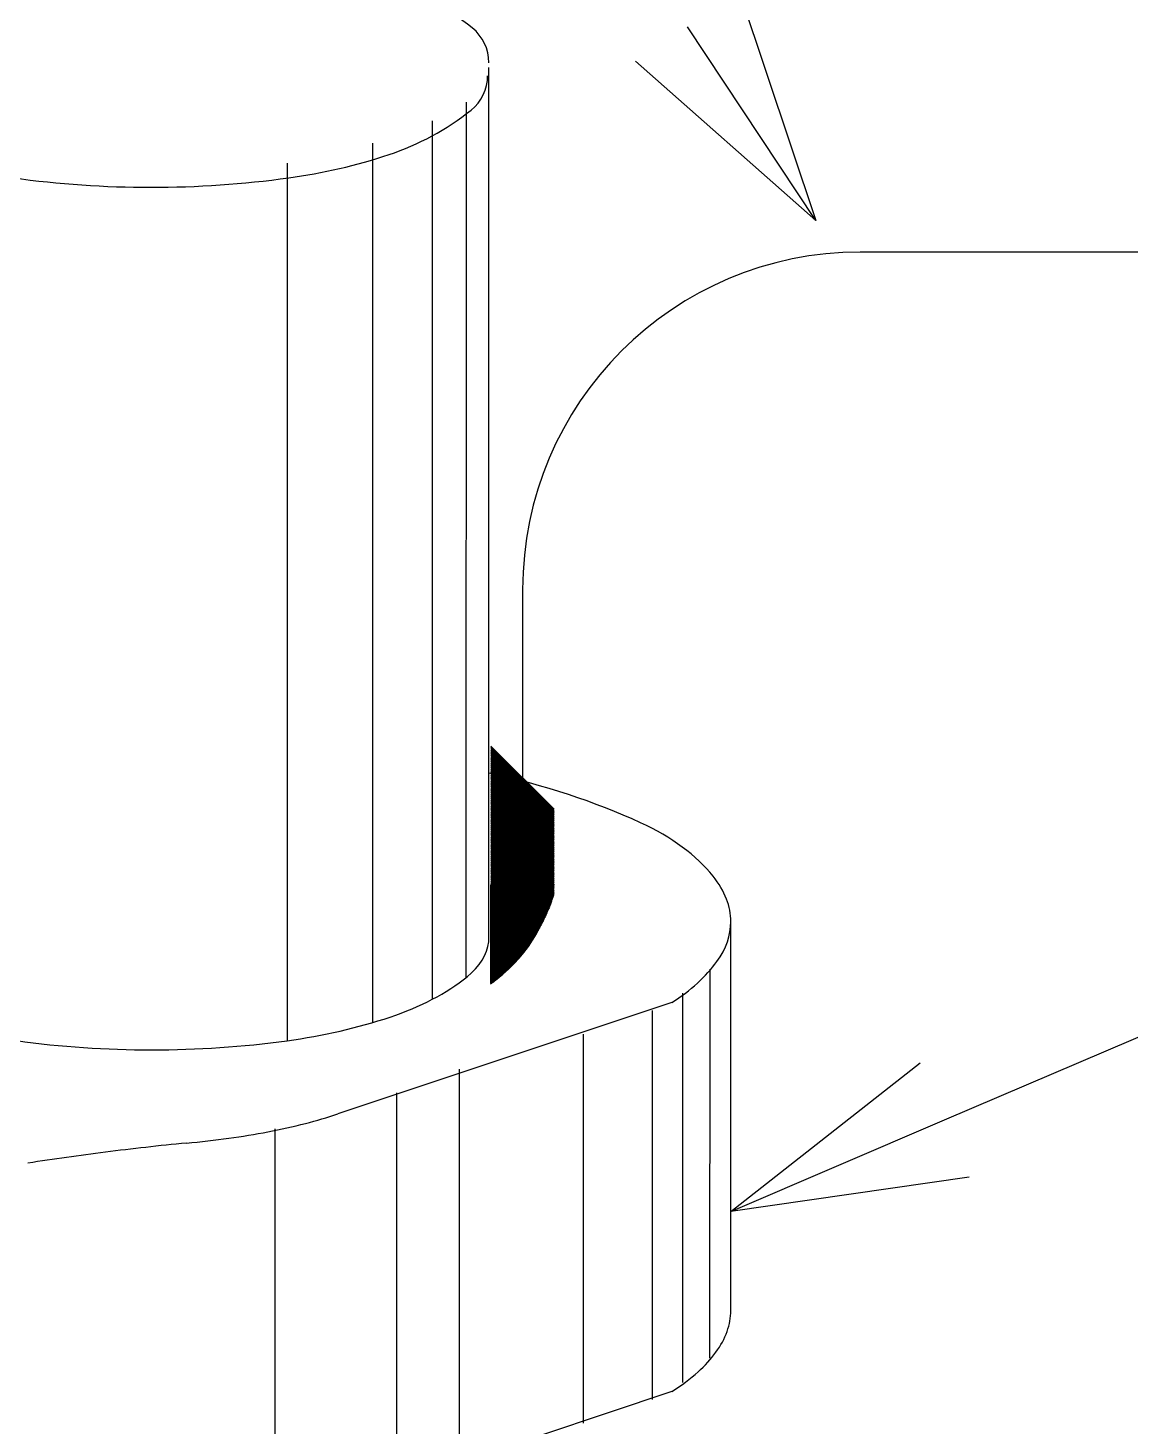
# Model space of a CAD drawing. Extents: x 877.3 to 905.5, y -378.9 to -356.4.
# Drawn here: x 888.6976 to 889.0294, y -366.2817 to -365.8608 of the extents above; entities that cross this region are included whole.
import ezdxf

# ---------------------------------------------------------------- set-up
doc = ezdxf.new("R2010")
doc.units = 0
doc.header["$LTSCALE"] = 0.01
doc.layers.get('0').update_dxf_attribs({"linetype": 'CONTINUOUS'})

msp = doc.modelspace()

# ---------------------------------------------------------------- linework, layer by layer
at = {"color": 7, "linetype": 'ByBlock'}
for p, q in [((888.9118284464706, -365.8500583774501, -0.06669441102596485), (888.9348161603227, -365.9187851493598, -0.06669441102596485)), ((888.9348161603227, -365.9187851493598, -0.06669441102596485), (888.8961866384428, -365.8604091265479, -0.06669441102596485)), ((888.9348161603227, -365.9187851493598, -0.06669441102596485), (888.8805448304149, -365.8707598756458, -0.06669441102596485)), ((888.909237909319, -366.2171342977217), (888.9662041324368, -366.1723386105526)), ((888.909237909319, -366.2171342977217), (888.9735870408357, -366.1895809082196)), ((888.9809699492345, -366.2068232058867), (888.909237909319, -366.2171342977217))]:
    msp.add_line(p, q, dxfattribs=at)
at = {"color": 7}
for p, q in [((888.8363351285739, -366.1359113537533, 0.01567073048235756), (888.8364015676589, -365.872691023123, 0.387920503317055)), ((888.8295467940309, -366.1466934262735, 0.01577518237037645), (888.8296133321296, -365.8830806720712, 0.3885799264268475)), ((888.8193861596369, -366.1532268990654, 0.01563550267737668), (888.8194529086479, -365.8887786057453, 0.3896218769282969)), ((888.8014303244045, -366.1602207456053, 0.01769231025101914), (888.8014971405169, -365.8955066290678, 0.3920546153269528)), ((888.7757317888415, -366.1656955298099, 0.01841713746895457), (888.7757984661848, -365.9015311105331, 0.3920020542662388)), ((889.1883784208463, -365.9282542001923, 0.150426342561836), (888.9482031002248, -365.9282542001923, 0.150426342561836)), ((888.8465622752248, -366.0298950251923, 0.150426342561836), (888.8465622752248, -366.1185953790709, 0.150426342561836)), ((888.856001005618, -366.0960334731638, 0.150426342561836), (888.8369738867405, -366.0770063542732, 0.150426342561836)), ((888.856001005618, -366.0963923811061, 0.150426342561836), (888.8369738867405, -366.0773652622155, 0.150426342561836)), ((888.856001005618, -366.0967512890483, 0.150426342561836), (888.8369738867405, -366.0777241701577, 0.150426342561836)), ((888.856001005618, -366.0971101969906, 0.150426342561836), (888.8369738867405, -366.0780830781, 0.150426342561836)), ((888.856001005618, -366.0974691049329, 0.150426342561836), (888.8369738867405, -366.0784419860422, 0.150426342561836)), ((888.856001005618, -366.0978280128751, 0.150426342561836), (888.8369738867405, -366.0788008939845, 0.150426342561836)), ((888.856001005618, -366.0981869208175, 0.150426342561836), (888.8369738867405, -366.0791598019268, 0.150426342561836)), ((888.856001005618, -366.0985458287596, 0.150426342561836), (888.8369738867405, -366.079518709869, 0.150426342561836)), ((888.856001005618, -366.098904736702, 0.150426342561836), (888.8369738867405, -366.0798776178113, 0.150426342561836)), ((888.856001005618, -366.0992636446441, 0.150426342561836), (888.8369738867405, -366.0802365257535, 0.150426342561836)), ((888.856001005618, -366.0996225525865, 0.150426342561836), (888.8369738867405, -366.0805954336959, 0.150426342561836)), ((888.856001005618, -366.0999814605286, 0.150426342561836), (888.8369738867405, -366.0809543416381, 0.150426342561836)), ((888.856001005618, -366.1003403684709, 0.150426342561836), (888.8369738867405, -366.0813132495804, 0.150426342561836)), ((888.856001005618, -366.1006992764131, 0.150426342561836), (888.8369738867405, -366.0816721575226, 0.150426342561836)), ((888.856001005618, -366.1010581843555, 0.150426342561836), (888.8369738867405, -366.0820310654649, 0.150426342561836)), ((888.856001005618, -366.1014170922977, 0.150426342561836), (888.8369738867405, -366.082389973407, 0.150426342561836)), ((888.856001005618, -366.10177600024, 0.150426342561836), (888.8369738867405, -366.0827488813494, 0.150426342561836)), ((888.856001005618, -366.1021349081822, 0.150426342561836), (888.8369738867405, -366.0831077892915, 0.150426342561836)), ((888.856001005618, -366.1024938161245, 0.150426342561836), (888.8369738867405, -366.0834666972339, 0.150426342561836)), ((888.856001005618, -366.1028527240668, 0.150426342561836), (888.8369738867405, -366.0838256051762, 0.150426342561836)), ((888.856001005618, -366.103211632009, 0.150426342561836), (888.8369738867405, -366.0841845131184, 0.150426342561836)), ((888.856001005618, -366.1035705399513, 0.150426342561836), (888.8369738867405, -366.0845434210607, 0.150426342561836)), ((888.856001005618, -366.1039294478935, 0.150426342561836), (888.8369738867405, -366.0849023290029, 0.150426342561836)), ((888.856001005618, -366.1042883558358, 0.150426342561836), (888.8369738867405, -366.0852612369452, 0.150426342561836)), ((888.856001005618, -366.104647263778, 0.150426342561836), (888.8369738867405, -366.0856201448874, 0.150426342561836)), ((888.856001005618, -366.1050061717203, 0.150426342561836), (888.8369738867405, -366.0859790528297, 0.150426342561836)), ((888.856001005618, -366.1053650796625, 0.150426342561836), (888.8369738867405, -366.0863379607719, 0.150426342561836)), ((888.856001005618, -366.1057239876048, 0.150426342561836), (888.8369738867405, -366.0866968687142, 0.150426342561836)), ((888.856001005618, -366.106082895547, 0.150426342561836), (888.8369738867405, -366.0870557766564, 0.150426342561836)), ((888.856001005618, -366.1064418034893, 0.150426342561836), (888.8369738867405, -366.0874146845987, 0.150426342561836)), ((888.856001005618, -366.1068007114315, 0.150426342561836), (888.8369738867405, -366.0877735925409, 0.150426342561836)), ((888.856001005618, -366.1071596193738, 0.150426342561836), (888.8369738867405, -366.0881325004833, 0.150426342561836)), ((888.856001005618, -366.107518527316, 0.150426342561836), (888.8369738867405, -366.0884914084254, 0.150426342561836)), ((888.856001005618, -366.1078774352583, 0.150426342561836), (888.8369738867405, -366.0888503163678, 0.150426342561836)), ((888.856001005618, -366.1082363432006, 0.150426342561836), (888.8369738867405, -366.0892092243101, 0.150426342561836)), ((888.856001005618, -366.1085952511428, 0.150426342561836), (888.8369738867405, -366.0895681322523, 0.150426342561836)), ((888.856001005618, -366.1089541590852, 0.150426342561836), (888.8369738867405, -366.0899270401946, 0.150426342561836)), ((888.856001005618, -366.1093130670274, 0.150426342561836), (888.8369738867405, -366.0902859481367, 0.150426342561836)), ((888.856001005618, -366.1096719749697, 0.150426342561836), (888.8369738867405, -366.0906448560791, 0.150426342561836)), ((888.856001005618, -366.1100308829119, 0.150426342561836), (888.8369738867405, -366.0910037640213, 0.150426342561836)), ((888.856001005618, -366.1103897908542, 0.150426342561836), (888.8369738867405, -366.0913626719636, 0.150426342561836)), ((888.856001005618, -366.1107486987963, 0.150426342561836), (888.8369738867405, -366.0917215799058, 0.150426342561836)), ((888.856001005618, -366.1111076067387, 0.150426342561836), (888.8369738867405, -366.0920804878481, 0.150426342561836)), ((888.856001005618, -366.1114665146808, 0.150426342561836), (888.8369738867405, -366.0924393957903, 0.150426342561836)), ((888.856001005618, -366.1118254226232, 0.150426342561836), (888.8369738867405, -366.0927983037326, 0.150426342561836)), ((888.856001005618, -366.1121843305654, 0.150426342561836), (888.8369738867405, -366.0931572116748, 0.150426342561836)), ((888.856001005618, -366.1125432385077, 0.150426342561836), (888.8369738867405, -366.0935161196171, 0.150426342561836)), ((888.856001005618, -366.11290214645, 0.150426342561836), (888.8369738867405, -366.0938750275593, 0.150426342561836)), ((888.856001005618, -366.1132610543922, 0.150426342561836), (888.8369738867405, -366.0942339355016, 0.150426342561836)), ((888.856001005618, -366.1136199623345, 0.150426342561836), (888.8369738867405, -366.0945928434439, 0.150426342561836)), ((888.856001005618, -366.1139788702767, 0.150426342561836), (888.8369738867405, -366.0949517513861, 0.150426342561836)), ((888.856001005618, -366.114337778219, 0.150426342561836), (888.8369738867405, -366.0953106593284, 0.150426342561836)), ((888.856001005618, -366.1146966861612, 0.150426342561836), (888.8369738867405, -366.0956695672706, 0.150426342561836)), ((888.856001005618, -366.1150555941035, 0.150426342561836), (888.8369738867405, -366.096028475213, 0.150426342561836)), ((888.856001005618, -366.1154145020457, 0.150426342561836), (888.8369738867405, -366.0963873831551, 0.150426342561836)), ((888.856001005618, -366.115773409988, 0.150426342561836), (888.8369738867405, -366.0967462910975, 0.150426342561836)), ((888.856001005618, -366.1161323179302, 0.150426342561836), (888.8369738867405, -366.0971051990396, 0.150426342561836)), ((888.856001005618, -366.1164912258724, 0.150426342561836), (888.8369738867405, -366.0974641069819, 0.150426342561836)), ((888.856001005618, -366.1168501338148, 0.150426342561836), (888.8369738867405, -366.0978230149241, 0.150426342561836)), ((888.856001005618, -366.1172090417571, 0.150426342561836), (888.8369738867405, -366.0981819228664, 0.150426342561836)), ((888.856001005618, -366.1175679496991, 0.150426342561836), (888.8369738867405, -366.0985408308086, 0.150426342561836)), ((888.856001005618, -366.1179268576416, 0.150426342561836), (888.8369738867405, -366.098899738751, 0.150426342561836)), ((888.856001005618, -366.1182857655839, 0.150426342561836), (888.8369738867405, -366.0992586466933, 0.150426342561836)), ((888.856001005618, -366.118644673526, 0.150426342561836), (888.8369738867405, -366.0996175546355, 0.150426342561836)), ((888.856001005618, -366.1190035814682, 0.150426342561836), (888.8369738867405, -366.0999764625778, 0.150426342561836)), ((888.856001005618, -366.1193624894105, 0.150426342561836), (888.8369738867405, -366.10033537052, 0.150426342561836)), ((888.856001005618, -366.1197213973529, 0.150426342561836), (888.8369738867405, -366.1006942784623, 0.150426342561836)), ((888.856001005618, -366.1200803052951, 0.150426342561836), (888.8369738867405, -366.1010531864045, 0.150426342561836)), ((888.856001005618, -366.1204392132373, 0.150426342561836), (888.8369738867405, -366.1014120943468, 0.150426342561836)), ((888.856001005618, -366.1207981211797, 0.150426342561836), (888.8369738867405, -366.101771002289, 0.150426342561836)), ((888.856001005618, -366.1211570291218, 0.150426342561836), (888.8369738867405, -366.1021299102313, 0.150426342561836)), ((888.856001005618, -366.1215159370641, 0.150426342561836), (888.8369738867405, -366.1024888181735, 0.150426342561836)), ((888.8560282115421, -366.1219020509305, 0.150426342561836), (888.8369738867405, -366.1028477261158, 0.150426342561836)), ((888.8559410969781, -366.1221738443086, 0.150426342561836), (888.8369738867405, -366.103206634058, 0.150426342561836)), ((888.8558527984177, -366.1224444536904, 0.150426342561836), (888.8369738867405, -366.1035655420003, 0.150426342561836)), ((888.8557633252487, -366.1227138884637, 0.150426342561836), (888.8369738867405, -366.1039244499425, 0.150426342561836)), ((888.855672686641, -366.122982157798, 0.150426342561836), (888.8369738867405, -366.1042833578848, 0.150426342561836)), ((888.8555808915517, -366.1232492706511, 0.150426342561836), (888.8369738867405, -366.1046422658271, 0.150426342561836)), ((888.8554879487323, -366.1235152357737, 0.150426342561836), (888.8369738867405, -366.1050011737693, 0.150426342561836)), ((888.8553938667326, -366.1237800617164, 0.150426342561836), (888.8369738867405, -366.1053600817116, 0.150426342561836)), ((888.8552986539074, -366.1240437568333, 0.150426342561836), (888.8369738867405, -366.1057189896538, 0.150426342561836)), ((888.8552023184207, -366.1243063292886, 0.150426342561836), (888.8369738867405, -366.1060778975962, 0.150426342561836)), ((888.8551048682506, -366.1245677870607, 0.150426342561836), (888.8369738867405, -366.1064368055384, 0.150426342561836)), ((888.8550063111944, -366.1248281379469, 0.150426342561836), (888.8369738867405, -366.1067957134807, 0.150426342561836)), ((888.8549066548736, -366.1250873895683, 0.150426342561836), (888.8369738867405, -366.1071546214229, 0.150426342561836)), ((888.854805906737, -366.1253455493739, 0.150426342561836), (888.8369738867405, -366.1075135293652, 0.150426342561836)), ((888.8547040740661, -366.1256026246451, 0.150426342561836), (888.8369738867405, -366.1078724373074, 0.150426342561836)), ((888.8546011639787, -366.1258586224999, 0.150426342561836), (888.8369738867405, -366.1082313452497, 0.150426342561836)), ((888.854497183433, -366.1261135498964, 0.150426342561836), (888.8369738867405, -366.1085902531918, 0.150426342561836)), ((888.854392139231, -366.1263674136366, 0.150426342561836), (888.8369738867405, -366.1089491611342, 0.150426342561836)), ((888.854286038023, -366.1266202203708, 0.150426342561836), (888.8369738867405, -366.1093080690765, 0.150426342561836)), ((888.8541788863107, -366.1268719766006, 0.150426342561836), (888.8369738867405, -366.1096669770187, 0.150426342561836)), ((888.8540706904498, -366.1271226886819, 0.150426342561836), (888.8369738867405, -366.110025884961, 0.150426342561836)), ((888.8539614566553, -366.1273723628296, 0.150426342561836), (888.8369738867405, -366.1103847929032, 0.150426342561836)), ((888.8538511910026, -366.1276210051191, 0.150426342561836), (888.8369738867405, -366.1107437008455, 0.150426342561836)), ((888.8537398994322, -366.1278686214908, 0.150426342561836), (888.8369738867405, -366.1111026087877, 0.150426342561836)), ((888.8536275877515, -366.1281152177523, 0.150426342561836), (888.8369738867405, -366.11146151673, 0.150426342561836)), ((888.8535142616382, -366.1283607995813, 0.150426342561836), (888.8369738867405, -366.1118204246722, 0.150426342561836)), ((888.8533999266438, -366.1286053725289, 0.150426342561836), (888.8369738867405, -366.1121793326145, 0.150426342561836)), ((888.8532845881945, -366.1288489420218, 0.150426342561836), (888.8369738867405, -366.1125382405567, 0.150426342561836)), ((888.8531682515961, -366.1290915133656, 0.150426342561836), (888.8369738867405, -366.112897148499, 0.150426342561836)), ((888.8530509220343, -366.129333091746, 0.150426342561836), (888.8369738867405, -366.1132560564412, 0.150426342561836)), ((888.852932604579, -366.1295736822329, 0.150426342561836), (888.8369738867405, -366.1136149643835, 0.150426342561836)), ((888.8528133041852, -366.1298132897813, 0.150426342561836), (888.8369738867405, -366.1139738723257, 0.150426342561836)), ((888.8526930256966, -366.1300519192347, 0.150426342561836), (888.8369738867405, -366.1143327802681, 0.150426342561836)), ((888.8525717738463, -366.1302895753267, 0.150426342561836), (888.8369738867405, -366.1146916882104, 0.150426342561836)), ((888.8524495532606, -366.1305262626832, 0.150426342561836), (888.8369738867405, -366.1150505961526, 0.150426342561836)), ((888.8523263684598, -366.1307619858246, 0.150426342561836), (888.8369738867405, -366.1154095040949, 0.150426342561836)), ((888.8522022238609, -366.1309967491678, 0.150426342561836), (888.8369738867405, -366.115768412037, 0.150426342561836)), ((888.8520771237789, -366.1312305570282, 0.150426342561836), (888.8369738867405, -366.1161273199794, 0.150426342561836)), ((888.8519510724299, -366.1314634136212, 0.150426342561836), (888.8369738867405, -366.1164862279215, 0.150426342561836)), ((888.8518240739312, -366.1316953230646, 0.150426342561836), (888.8369738867405, -366.1168451358639, 0.150426342561836)), ((888.8516961323044, -366.13192628938, 0.150426342561836), (888.8369738867405, -366.1172040438061, 0.150426342561836)), ((888.8515672514767, -366.1321563164946, 0.150426342561836), (888.8369738867405, -366.1175629517484, 0.150426342561836)), ((888.8514374352824, -366.1323854082423, 0.150426342561836), (888.8369738867405, -366.1179218596906, 0.150426342561836)), ((888.8513066874647, -366.1326135683669, 0.150426342561836), (888.8369738867405, -366.1182807676329, 0.150426342561836)), ((888.851175011677, -366.1328408005213, 0.150426342561836), (888.8369738867405, -366.1186396755751, 0.150426342561836)), ((888.8369738867405, -366.1484290347826, 0.150426342561836), (888.8369738867405, -366.1186396755751, 0.150426342561836)), ((888.8510424114847, -366.1330671082712, 0.150426342561836), (888.8369738867405, -366.1189985835174, 0.150426342561836)), ((888.8509088903667, -366.1332924950952, 0.150426342561836), (888.8369738867405, -366.1193574914596, 0.150426342561836)), ((888.8507744517159, -366.1335169643867, 0.150426342561836), (888.8369738867405, -366.1197163994019, 0.150426342561836)), ((888.850639098842, -366.1337405194549, 0.150426342561836), (888.8369738867405, -366.1200753073442, 0.150426342561836)), ((888.8505028349717, -366.1339631635269, 0.150426342561836), (888.8369738867405, -366.1204342152864, 0.150426342561836)), ((888.8503656632506, -366.134184899748, 0.150426342561836), (888.8369738867405, -366.1207931232287, 0.150426342561836)), ((888.850227586744, -366.1344057311835, 0.150426342561836), (888.8369738867405, -366.1211520311709, 0.150426342561836)), ((888.8500886084381, -366.1346256608199, 0.150426342561836), (888.8369738867405, -366.1215109391133, 0.150426342561836)), ((888.8499487312416, -366.1348446915654, 0.150426342561836), (888.8369738867405, -366.1218698470554, 0.150426342561836)), ((888.8498079579863, -366.1350628262524, 0.150426342561836), (888.8369738867405, -366.1222287549978, 0.150426342561836)), ((888.8496662914288, -366.1352800676368, 0.150426342561836), (888.8369738867405, -366.1225876629399, 0.150426342561836)), ((888.8495237342504, -366.1354964184006, 0.150426342561836), (888.8369738867405, -366.1229465708823, 0.150426342561836)), ((888.8493802890595, -366.135711881152, 0.150426342561836), (888.8369738867405, -366.1233054788244, 0.150426342561836)), ((888.8492359583917, -366.1359264584264, 0.150426342561836), (888.8369738867405, -366.1236643867667, 0.150426342561836)), ((888.8490907447109, -366.1361401526878, 0.150426342561836), (888.8369738867405, -366.1240232947089, 0.150426342561836)), ((888.8489446504107, -366.1363529663295, 0.150426342561836), (888.8369738867405, -366.1243822026512, 0.150426342561836)), ((888.8487976778139, -366.1365649016749, 0.150426342561836), (888.8369738867405, -366.1247411105936, 0.150426342561836)), ((888.8486498291751, -366.1367759609783, 0.150426342561836), (888.8369738867405, -366.1251000185358, 0.150426342561836)), ((888.8485011066805, -366.1369861464259, 0.150426342561836), (888.8369738867405, -366.1254589264781, 0.150426342561836)), ((888.8483515124487, -366.1371954601363, 0.150426342561836), (888.8369738867405, -366.1258178344203, 0.150426342561836)), ((888.8482010485319, -366.1374039041617, 0.150426342561836), (888.8369738867405, -366.1261767423626, 0.150426342561836)), ((888.8480497169162, -366.1376114804881, 0.150426342561836), (888.8369738867405, -366.1265356503048, 0.150426342561836)), ((888.8478975195225, -366.1378181910365, 0.150426342561836), (888.8369738867405, -366.1268945582471, 0.150426342561836)), ((888.8477444582073, -366.1380240376635, 0.150426342561836), (888.8369738867405, -366.1272534661893, 0.150426342561836)), ((888.847590534763, -366.1382290221613, 0.150426342561836), (888.8369738867405, -366.1276123741316, 0.150426342561836)), ((888.8474357509185, -366.1384331462591, 0.150426342561836), (888.8369738867405, -366.1279712820738, 0.150426342561836)), ((888.8472801083409, -366.1386364116236, 0.150426342561836), (888.8369738867405, -366.1283301900161, 0.150426342561836)), ((888.8471236086345, -366.1388388198592, 0.150426342561836), (888.8369738867405, -366.1286890979583, 0.150426342561836)), ((888.846966253342, -366.1390403725089, 0.150426342561836), (888.8369738867405, -366.1290480059006, 0.150426342561836)), ((888.8468080439455, -366.1392410710547, 0.150426342561836), (888.8369738867405, -366.1294069138428, 0.150426342561836)), ((888.8466489818666, -366.1394409169176, 0.150426342561836), (888.8369738867405, -366.1297658217851, 0.150426342561836)), ((888.8464890684661, -366.1396399114596, 0.150426342561836), (888.8369738867405, -366.1301247297275, 0.150426342561836)), ((888.8463283050465, -366.1398380559821, 0.150426342561836), (888.8369738867405, -366.1304836376696, 0.150426342561836)), ((888.8461666928503, -366.1400353517279, 0.150426342561836), (888.8369738867405, -366.1308425456119, 0.150426342561836)), ((888.8460042330613, -366.1402317998812, 0.150426342561836), (888.8369738867405, -366.1312014535541, 0.150426342561836)), ((888.8458409268056, -366.1404274015676, 0.150426342561836), (888.8369738867405, -366.1315603614964, 0.150426342561836)), ((888.8456767751509, -366.140622157855, 0.150426342561836), (888.8369738867405, -366.1319192694386, 0.150426342561836)), ((888.8455117791074, -366.1408160697537, 0.150426342561836), (888.8369738867405, -366.132278177381, 0.150426342561836)), ((888.8453459396281, -366.1410091382166, 0.150426342561836), (888.8369738867405, -366.1326370853232, 0.150426342561836)), ((888.8451792576095, -366.1412013641399, 0.150426342561836), (888.8369738867405, -366.1329959932655, 0.150426342561836)), ((888.909237909319, -366.1872805231355, -0.05695024410385741), (888.9092524039215, -366.1298552543144, 0.02426135257580975)), ((888.8450117338906, -366.1413927483633, 0.150426342561836), (888.8369738867405, -366.1333549012077, 0.150426342561836)), ((888.8448433692548, -366.1415832916696, 0.150426342561836), (888.8369738867405, -366.13371380915, 0.150426342561836)), ((888.8446741644293, -366.1417729947862, 0.150426342561836), (888.8369738867405, -366.1340727170921, 0.150426342561836)), ((888.8445041200853, -366.1419618583845, 0.150426342561836), (888.8369738867405, -366.1344316250345, 0.150426342561836)), ((888.8443332368385, -366.1421498830797, 0.150426342561836), (888.8369738867405, -366.1347905329768, 0.150426342561836)), ((888.844161515249, -366.1423370694324, 0.150426342561836), (888.8369738867405, -366.135149440919, 0.150426342561836)), ((888.843988955822, -366.1425234179476, 0.150426342561836), (888.8369738867405, -366.1355083488613, 0.150426342561836)), ((888.8438155590076, -366.1427089290751, 0.150426342561836), (888.8369738867405, -366.1358672568035, 0.150426342561836)), ((888.8436413252003, -366.1428936032101, 0.150426342561836), (888.8369738867405, -366.1362261647458, 0.150426342561836)), ((888.8434662547409, -366.1430774406928, 0.150426342561836), (888.8369738867405, -366.136585072688, 0.150426342561836)), ((888.8432903479147, -366.1432604418089, 0.150426342561836), (888.8369738867405, -366.1369439806303, 0.150426342561836)), ((888.8431136049528, -366.1434426067891, 0.150426342561836), (888.8369738867405, -366.1373028885725, 0.150426342561836)), ((888.8429360260316, -366.14362393581, 0.150426342561836), (888.8369738867405, -366.1376617965148, 0.150426342561836)), ((888.8427576112732, -366.1438044289936, 0.150426342561836), (888.8369738867405, -366.138020704457, 0.150426342561836)), ((888.8425783607452, -366.1439840864079, 0.150426342561836), (888.8369738867405, -366.1383796123993, 0.150426342561836)), ((888.842398274461, -366.1441629080655, 0.150426342561836), (888.8369738867405, -366.1387385203415, 0.150426342561836)), ((888.842217352379, -366.144340893926, 0.150426342561836), (888.8369738867405, -366.1390974282838, 0.150426342561836)), ((888.8420355944041, -366.1445180438933, 0.150426342561836), (888.8369738867405, -366.139456336226, 0.150426342561836)), ((888.8418530003863, -366.1446943578175, 0.150426342561836), (888.8369738867405, -366.1398152441683, 0.150426342561836)), ((888.841669570121, -366.1448698354943, 0.150426342561836), (888.8369738867405, -366.1401741521107, 0.150426342561836)), ((888.8414853033493, -366.1450444766646, 0.150426342561836), (888.8369738867405, -366.1405330600529, 0.150426342561836)), ((888.8413001997573, -366.1452182810149, 0.150426342561836), (888.8369738867405, -366.1408919679952, 0.150426342561836)), ((888.841114258977, -366.1453912481767, 0.150426342561836), (888.8369738867405, -366.1412508759374, 0.150426342561836)), ((888.840927480585, -366.1455633777269, 0.150426342561836), (888.8369738867405, -366.1416097838797, 0.150426342561836)), ((888.8407398641034, -366.1457346691873, 0.150426342561836), (888.8369738867405, -366.1419686918218, 0.150426342561836)), ((888.8405514089985, -366.1459051220245, 0.150426342561836), (888.8369738867405, -366.1423275997642, 0.150426342561836)), ((888.8403621146817, -366.1460747356499, 0.150426342561836), (888.8369738867405, -366.1426865077063, 0.150426342561836)), ((888.840171980509, -366.1462435094192, 0.150426342561836), (888.8369738867405, -366.1430454156487, 0.150426342561836)), ((888.8399810057803, -366.1464114426328, 0.150426342561836), (888.8369738867405, -366.1434043235909, 0.150426342561836)), ((888.8397891897399, -366.1465785345346, 0.150426342561836), (888.8369738867405, -366.1437632315332, 0.150426342561836)), ((888.8395965315757, -366.1467447843125, 0.150426342561836), (888.8369738867405, -366.1441221394754, 0.150426342561836)), ((888.8394030304191, -366.146910191098, 0.150426342561836), (888.8369738867405, -366.1444810474177, 0.150426342561836)), ((888.8392086853449, -366.1470747539659, 0.150426342561836), (888.8369738867405, -366.1448399553599, 0.150426342561836)), ((888.8390134953708, -366.1472384719339, 0.150426342561836), (888.8369738867405, -366.1451988633022, 0.150426342561836)), ((888.8388174594568, -366.147401343962, 0.150426342561836), (888.8369738867405, -366.1455577712445, 0.150426342561836)), ((888.9029572199506, -366.2613215257325, -0.1758944402637181), (888.9029867865331, -366.1441836877934, -0.01023651637669643)), ((888.8386205765056, -366.147563368953, 0.150426342561836), (888.8369738867405, -366.1459166791867, 0.150426342561836)), ((888.8384228453615, -366.147724545751, 0.150426342561836), (888.8369738867405, -366.146275587129, 0.150426342561836)), ((888.8382242648104, -366.147884873142, 0.150426342561836), (888.8369738867405, -366.1466344950712, 0.150426342561836)), ((888.8380248335794, -366.1480443498532, 0.150426342561836), (888.8369738867405, -366.1469934030135, 0.150426342561836)), ((888.837824550336, -366.1482029745519, 0.150426342561836), (888.8369738867405, -366.1473523109557, 0.150426342561836)), ((888.8376234136881, -366.1483607458461, 0.150426342561836), (888.8369738867405, -366.1477112188981, 0.150426342561836)), ((888.8374214221833, -366.1485176622835, 0.150426342561836), (888.8369738867405, -366.1480701268402, 0.150426342561836)), ((888.8372185743085, -366.1486737223507, 0.150426342561836), (888.8369738867405, -366.1484290347826, 0.150426342561836)), ((888.8947641757945, -366.2685744545474, -0.1758944402637181), (888.8947937424143, -366.1514366171696, -0.01023651637669643)), ((888.8915162960332, -366.1542444553966, -0.01023651637669643), (888.7908601121503, -366.1877682892186, -0.05768230611081915)), ((888.8856347799594, -366.273722198448, -0.1758944402637181), (888.8856643465426, -366.1565843610688, -0.01023651637669643)), ((888.8648352641787, -366.280881242662, -0.1758944402637181), (888.8648648307619, -366.1637434052836, -0.01023651637669643)), ((888.8275285100913, -366.2914347301025, -0.1758944402637181), (888.8275580767108, -366.1742968921626, -0.01023651637669643)), ((888.8086684380246, -366.2989651656112, -0.1765210512450202), (888.808698116447, -366.1813842469055, -0.01023651637669643)), ((888.909237909319, -366.2469880723079, -0.0569502441038543), (888.909237909319, -366.1872805231355, -0.05695024410385741)), ((888.7720113176867, -366.3093780160325, -0.1758944402637181), (888.7720408843061, -366.1922401786546, -0.01023651637669643)), ((888.8915018013936, -366.271377273391, -0.09144811305636202), (888.7908456175123, -366.3049011072126, -0.1388939027904847))]:
    msp.add_line(p, q, dxfattribs=at)
at = {"color": 7, "linetype": 'Continuous'}
msp.add_line((888.9735870408357, -366.1895809082196), (889.2349152849217, -366.0776838440715), dxfattribs=at)
msp.add_circle((889.4359808173074, -366.233362951371, -0.01537103371774196), 1.168952209691361, dxfattribs=at)
at = {"color": 7}
for centre, radius, start, end in [((888.7814032343673, -365.9228042241741, 0.1208058655979551), 0.07966817139831332, 51.13058314855029, 71.53772627259096), ((888.8229741128978, -365.8712285616371, 0.1208058655979551), 0.01342477996992428, 359.9999992469612, 51.1305823827375), ((888.8227806851361, -365.8751476157236, 0.6032616225909171), 0.01323257501405806, 308.6655963206682, 9.1386786836284e-07), ((888.7812409447845, -365.8232336874264, 0.6032616225909171), 0.07972021281035237, 288.3372328087871, 308.6655942011471), ((888.7532117756244, -365.7386657060776, 0.6032616225909171), 0.1688121753727063, 277.817083227487, 288.3372341925993), ((888.7346398322683, -365.6033871756606, 0.6032616225909171), 0.3053595958606365, 262.1829165221203, 269.9999995715996), ((888.7346398276953, -365.6033871757572, 0.6032616225909171), 0.3053595957640558, 270.0000004296376, 277.8170834791187), ((888.9482031002248, -366.0298950251923, 0.150426342561836), 0.1016408250000609, 90, 180), ((888.8115972989917, -366.1112480099969, 0.150426342561836), 0.04501555054829903, 304.3141026752214, 350.5426425796832)]:
    msp.add_arc(centre, radius, start, end, dxfattribs=at)
at = {"color": 7, "extrusion": (-0.0002060906948107001, -0.8164965549182017, 0.577350269189626)}
for centre, radius, start, end in [((888.8699961257211, -211.315340681963, 298.7745768352179), 0.1676115835178579, 51.44440560579775, 69.42652523849648), ((888.9267896036552, -211.2440835152593, 298.7745768352179), 0.07649032945220252, 24.69229864497957, 51.44440143640686), ((888.9413632606369, -211.2373827609913, 298.7745768352179), 0.0604500181841005, 12.73379836398684, 24.69230367510457), ((888.9482992684478, -211.2358153606915, 298.7745768352179), 0.0533391147214444, 359.999999547362, 12.73379463013731), ((888.9479561578012, -211.2358153607144, 298.7745768352179), 0.05368222536810663, 337.2354701610998, 359.9999995746443), ((888.8936656105469, -211.2441694116339, 298.7745768368948), 0.0351239567215865, 324.3428647054134, 356.4623872836622), ((888.9263529298122, -211.226749936856, 298.7745768352179), 0.07711044274118985, 318.2797884480382, 337.2354728535613), ((888.862022445009, -211.2214673751707, 298.7745768368948), 0.07406843495477937, 299.9999989946048, 324.3428691698734), ((888.8410549687737, -211.1851506717695, 298.7745768368948), 0.1160033607994542, 283.4494824767796, 300.0000069506414), ((888.8272750655714, -211.1275294155539, 298.7745768368948), 0.1752494090385996, 256.5505268674845, 270.000002393621), ((888.8272750898517, -211.1275294158594, 298.7745768368948), 0.1752494087331566, 269.9999944554477, 283.4494699815854), ((888.8322394726199, -211.2478040366854, 298.7745768389186), 0.102042499601871, 293.8917185447106, 299.9999938381156), ((888.8218739765721, -211.2244039302831, 298.7745768389186), 0.1276356332114998, 288.4306133299312, 293.8917359254391), ((888.8132283519592, -211.1928178194576, 298.7745768389186), 0.1604126617282564, 278.786380245721, 283.4434408322223), ((888.8179990471301, -211.2127761609034, 298.7745768389186), 0.1398920641326793, 283.4434592718901, 288.4306070779157), ((888.9217806592221, -211.8485734600799, 298.7745768389186), 0.5042365583751508, 102.4215158487259, 105.148999857535), ((888.9298605145223, -211.8852570589409, 298.7745768389185), 0.541799445472256, 99.79029531983231, 102.4215158885279), ((888.9483261232123, -211.3697510166297, 298.8233278434903), 0.05332733078796539, 348.3145731803157, 359.999998214485), ((888.9424741738892, -211.368540698012, 298.8233278434903), 0.05930313048632047, 337.2354779142895, 348.3145822936638), ((888.9367286593983, -211.3661296691482, 298.8233278434903), 0.06553402102829858, 327.1730678350143, 337.2354600292138), ((888.9213380263234, -211.3562008633496, 298.8233278434903), 0.08384939083167894, 318.2797885802472, 327.1730807915496)]:
    msp.add_arc(centre, radius, start, end, dxfattribs=at)

doc.saveas('drawing.dxf')
